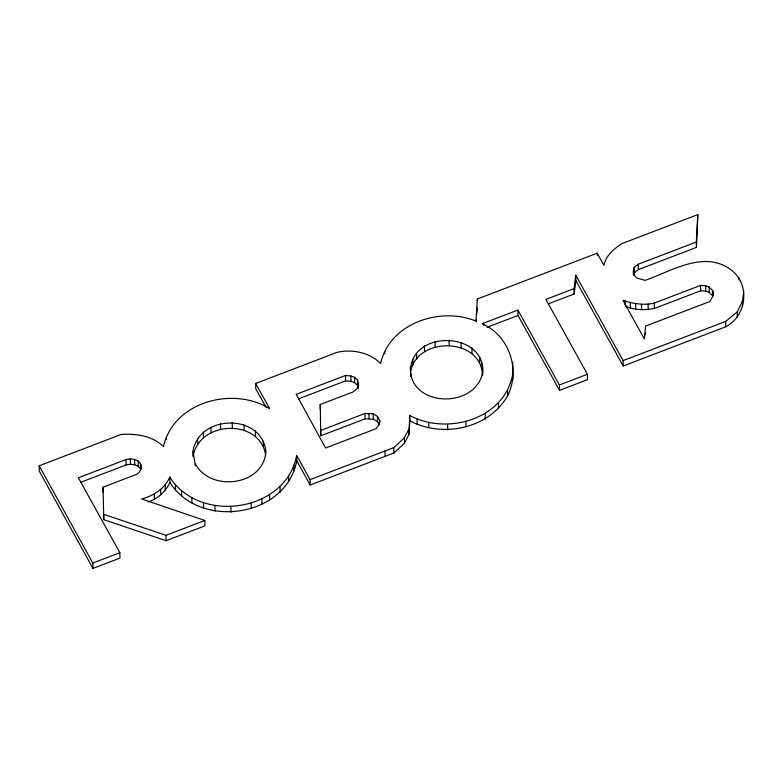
<?xml version="1.0" encoding="UTF-8"?>
<svg xmlns="http://www.w3.org/2000/svg" width="783" height="783" viewBox="0 0 783 783"><rect width="100%" height="100%" fill="white"/><g stroke="black" fill="none" stroke-linecap="round" stroke-linejoin="round"><path stroke-width="1.17" d="M512.659 374.46C504.428 419.414 446.584 435.7 409.705 415.372L409.803 420.745C442.375 438.284 488.67 428.82 507.638 395.806C520.685 369.84 509.224 335.261 482.064 323.78L517.906 310.078L559.414 384.972L559.522 390.345L587.504 379.638L587.407 374.274L545.888 299.38L574.066 288.604L575.779 275.205L623.121 360.611L623.229 365.984L725.753 326.785C746.219 316.322 750.378 285.756 732.487 270.987C705.649 249.072 672.254 270.761 645.261 280.343L637.117 278.18L634.073 275.224L633.33 271.574L634.113 267.385L638.282 264.214L696.351 242.016L697.829 214.581L621.771 243.66C613.911 248.974 605.866 255.483 603.899 265.329L597.175 253.193L477.327 299.018L475.937 321.089C440.193 306.407 389.709 323.056 380.597 363.478C369.41 352.281 352.017 348.885 336.876 352.409L255.669 383.455L255.777 388.828L266.24 407.708M512.767 379.833L512.708 362.294M633.819 274.853L634.21 272.758L638.38 269.587L696.449 247.389L697.829 214.581M296.679 456.46L296.757 460.756L310.195 485L393.927 452.995L404.478 443.217L409.02 434.379L409.705 415.372M409.02 434.379L409.803 420.745M476.338 321.813L476.485 319.493M476.847 313.68L477.209 307.876M645.368 334.918L645.613 332.599M548.247 303.892L574.164 293.977L575.877 280.568L575.779 275.205M742.568 306.476L742.46 301.103L743.742 291.305M713.176 293.312L712.755 296.405L709.878 301.504L645.623 326.071L644.292 338.814L623.023 300.447C632.928 303.638 643.792 305.615 654.255 303.109L700.521 285.423L705.728 285.844L709.075 287.038L712.814 290.738L713.215 295.455M320.776 435.779L320.678 430.415L364.995 413.463L373.227 413.845L377.445 416.37L379.784 420.598L378.933 424.778L375.928 428.741L325.571 447.993L296.199 394.329L345.509 375.478L350.911 375.977L354.542 377.279L357.547 380.147L358.624 385.06L356.862 388.955L353.074 391.96L320.237 404.517L320.776 435.779L365.103 418.836L373.325 419.218L377.543 421.743L379.305 424.915M255.669 383.455L269.626 408.628C232.962 385.999 173.346 401.718 163.481 446.653C152.509 435.651 135.939 433.518 121.111 434.457L39.15 465.787L39.258 471.16L92.952 568.419L119.985 558.083L119.877 552.71L78.349 477.787L126.043 459.552C131.241 458.27 137.857 458.867 140.676 464.074L141.537 467.803L140.128 470.974L137.407 474.048L103.043 487.192L103.787 519.658L166.065 540.71L204.901 525.863L204.803 520.489L141.625 498.957C153.517 495.854 164.675 488.641 169.803 477.101C199.753 524.502 286.069 512.111 296.659 455.383L310.097 479.627L310.195 485M169.803 477.101L169.911 482.475C199.861 529.876 286.167 517.485 296.757 460.756M482.397 375.174C481.623 337.483 417.3 335.799 410.556 371.729C409.94 328.371 488.67 330.808 482.553 375.537M482.514 373.393C474.126 409.92 407.728 407.023 410.449 366.356M195.358 463.83C210.617 492.644 264.321 485.705 265.877 451.096C261.316 412.925 199.058 414.461 192.98 451.047L195.407 465.973M265.691 455.373C260.22 418.093 198.99 420.383 193.078 456.411L193 452.114M623.121 360.611L725.645 321.412L737.195 311.947L742.46 301.103M310.097 479.627L393.82 447.622L404.371 437.854L408.922 429.006M148.065 501.913C157.774 499.094 165.556 491.45 169.911 482.475M298.548 398.85L345.616 380.851L351.019 381.35L354.65 382.652L357.655 385.52L358.301 388.466M80.727 482.299L126.141 464.926C131.338 463.644 137.965 464.241 140.774 469.448L140.676 464.074M486.967 327.314L518.003 315.451L517.906 310.078M625.167 300.623L625.265 305.996C634.191 310.313 644.761 310.264 654.363 308.482L700.628 290.796L705.826 291.217L709.183 292.411L712.922 296.111L712.814 290.738M92.952 568.419L92.844 563.046L119.877 552.71M103.787 519.658L103.679 514.284L165.957 535.337L204.803 520.489M559.414 384.972L587.407 374.274M575.877 280.568L623.229 365.984M518.003 315.451L559.522 390.345M39.15 465.787L92.844 563.046M410.664 374.147L410.781 376.554M738.917 277.75L738.966 279.903M737.195 311.947L737.292 317.321M725.645 321.412L725.753 326.785M709.075 287.038L709.183 292.411M705.728 285.844L705.826 291.217M700.521 285.423L700.628 290.796M696.351 242.016L696.449 247.389M654.255 303.109L654.363 308.482M648.089 304.098L648.187 309.471M641.502 304.254L641.6 309.628M638.282 264.214L638.38 269.587M635.61 303.52L635.708 308.894M634.113 267.385L634.21 272.758M633.33 271.574L633.388 274.794M630.344 302.855L630.442 308.228M597.175 253.193L597.214 255.336M574.066 288.604L574.164 293.977M507.541 390.433L507.638 395.806M498.409 402.677L498.517 408.051M483.532 323.213L483.581 325.366M485.166 413.923L485.264 419.296M481.936 363.821L482.034 369.194M479.636 357.019L479.744 362.392M477.327 299.018L477.366 301.161M471.904 347.936L472.012 353.309M465.836 421.313L465.944 426.686M461.06 342.445L461.167 347.818M449.148 340.214L449.246 345.587M447.622 424.592L447.719 429.965M435.015 341.662L435.113 347.035M428.712 422.233L428.81 427.606M424.445 345.695L424.552 351.068M416.634 353.857L416.742 359.231M417.114 419.062L417.222 424.435M412.886 359.377L412.993 364.741M410.791 373.599L410.83 375.752M404.371 437.854L404.478 443.217M393.82 447.622L393.927 452.995M384.707 351.675L384.756 353.818M384.913 451.028L385.021 456.401M379.784 420.598L379.824 422.742M377.445 416.37L377.543 421.743M373.227 413.845L373.325 419.218M368.969 413.395L369.077 418.768M364.995 413.463L365.103 418.836M357.547 380.147L357.655 385.52M354.542 377.279L354.65 382.652M350.911 375.977L351.019 381.35M345.509 375.478L345.616 380.851M320.237 404.517L320.335 409.891M293.85 465.239L293.958 470.612M288.565 475.888L288.673 481.261M280.04 487.016L280.148 492.39M269.509 494.582L269.606 499.955M263.303 441.24L263.411 446.613M261.884 498.898L261.992 504.272M255.385 430.914L255.493 436.288M251.128 503.009L251.235 508.382M244.042 424.944L244.149 430.317M232.257 422.644L232.355 428.017M230.907 506.846L231.014 512.219M220.512 423.818L220.61 429.192M214.973 505.74L215.071 511.113M210.989 427.459L211.097 432.833M203.345 432.265L203.443 437.638M203.453 502.657L203.551 508.03M197.629 439.009L197.727 444.382M191.835 497.596L191.933 502.97M181.568 490.295L181.676 495.668M175.392 484.471L175.49 489.845M166.299 437.257L166.339 439.4M165.203 484.785L165.301 490.158M165.957 535.337L166.065 540.71M160.721 489.267L160.828 494.631M154.29 494.122L154.398 499.495M138.248 461.07L138.346 466.443M134.627 459.347L134.735 464.72M130.369 458.936L130.477 464.299M126.043 459.552L126.141 464.926M103.043 487.192L103.15 492.566"/></g></svg>
